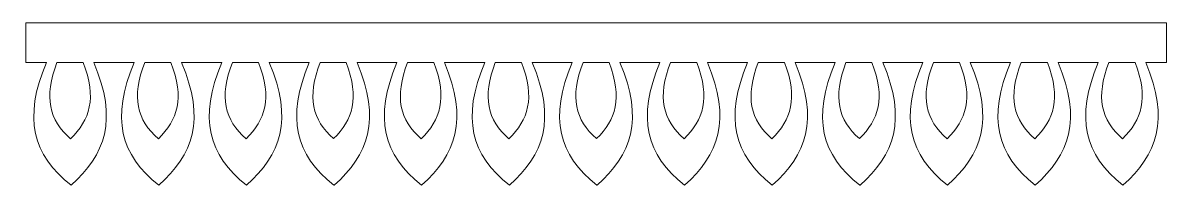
# Model space of a CAD drawing. Header units: centimetres. Extents: x -13.7 to 13.8, y -2 to 1.9.
import ezdxf

# ---------------------------------------------------------------- set-up
doc = ezdxf.new("R2010")
doc.units = ezdxf.units.CM
doc.header["$MEASUREMENT"] = 0
doc.layers.add('Layer 1', color=7, linetype='Continuous')

msp = doc.modelspace()

# ---------------------------------------------------------------- linework, layer by layer
at = {"layer": 'Layer 1', "color": 25, "lineweight": 15}
for points, knots in [([(-13.61574, 1.86432), (-13.61574, 1.86432), (-13.61574, 0.91435), (-13.61574, 0.91435), (-13.61574, 0.91435), (-13.61574, 0.91435), (-13.12364, 0.91435), (-13.12364, 0.91435), (-13.12364, 0.91435), (-13.68517, -0.42146), (-13.44868, -1.30917), (-12.53174, -2.02654), (-12.53174, -2.02654), (-11.71283, -1.3029), (-11.40145, -0.46376), (-11.98387, 0.91435), (-11.98387, 0.91435), (-11.98387, 0.91435), (-11.01923, 0.91435), (-11.01923, 0.91435), (-11.01923, 0.91435), (-11.58088, -0.42158), (-11.34432, -1.30914), (-10.42733, -2.02654), (-10.42733, -2.02654), (-9.60842, -1.3029), (-9.29704, -0.46376), (-9.87946, 0.91435), (-9.87946, 0.91435), (-9.87946, 0.91435), (-8.91482, 0.91435), (-8.91482, 0.91435), (-8.91482, 0.91435), (-9.47647, -0.42158), (-9.23991, -1.30914), (-8.32292, -2.02654), (-8.32292, -2.02654), (-7.50401, -1.3029), (-7.19263, -0.46376), (-7.77505, 0.91435), (-7.77505, 0.91435), (-7.77505, 0.91435), (-7.30936, 0.91435), (-7.30936, 0.91435), (-7.30936, 0.91435), (-7.30936, 0.91435), (-6.81726, 0.91435), (-6.81726, 0.91435), (-6.81726, 0.91435), (-7.37879, -0.42146), (-7.1423, -1.30917), (-6.22536, -2.02654), (-6.22536, -2.02654), (-6.22432, -2.02562), (-6.22347, -2.02453), (-6.22242, -2.02361), (-6.22242, -2.02361), (-6.22112, -2.02463), (-6.21981, -2.02553), (-6.21851, -2.02654), (-6.21851, -2.02654), (-5.3996, -1.3029), (-5.08822, -0.46376), (-5.67064, 0.91435), (-5.67064, 0.91435), (-5.67064, 0.91435), (-5.17462, 0.91435), (-5.17462, 0.91435), (-5.17462, 0.91435), (-5.17462, 0.91435), (-4.71284, 0.91435), (-4.71284, 0.91435), (-4.71284, 0.91435), (-5.27449, -0.42158), (-5.03793, -1.30914), (-4.12094, -2.02654), (-4.12094, -2.02654), (-3.30203, -1.3029), (-2.99065, -0.46376), (-3.57307, 0.91435), (-3.57307, 0.91435), (-3.57307, 0.91435), (-2.60843, 0.91435), (-2.60843, 0.91435), (-2.60843, 0.91435), (-3.17008, -0.42158), (-2.93352, -1.30914), (-2.01653, -2.02654), (-2.01653, -2.02654), (-1.19762, -1.3029), (-0.88624, -0.46376), (-1.46866, 0.91435), (-1.46866, 0.91435), (-1.46866, 0.91435), (-1.00199, 0.91435), (-1.00199, 0.91435), (-1.00199, 0.91435), (-1.00199, 0.91435), (-0.50989, 0.91435), (-0.50989, 0.91435), (-0.50989, 0.91435), (-1.07142, -0.42146), (-0.83493, -1.30917), (0.08201, -2.02654), (0.08201, -2.02654), (0.08305, -2.02562), (0.0839, -2.02453), (0.08494, -2.02361), (0.08494, -2.02361), (0.08604, -2.02447), (0.08678, -2.02569), (0.08787, -2.02654), (0.08787, -2.02654), (0.90678, -1.3029), (1.21816, -0.46376), (0.63574, 0.91435), (0.63574, 0.91435), (0.63574, 0.91435), (1.13176, 0.91435), (1.13176, 0.91435), (1.13176, 0.91435), (1.13176, 0.91435), (1.59451, 0.91435), (1.59451, 0.91435), (1.59451, 0.91435), (1.03286, -0.42158), (1.26942, -1.30914), (2.18641, -2.02654), (2.18641, -2.02654), (3.00532, -1.3029), (3.3167, -0.46376), (2.73428, 0.91435), (2.73428, 0.91435), (2.73428, 0.91435), (3.69892, 0.91435), (3.69892, 0.91435), (3.69892, 0.91435), (3.13727, -0.42158), (3.37383, -1.30914), (4.29082, -2.02654), (4.29082, -2.02654), (5.10973, -1.3029), (5.42111, -0.46376), (4.83869, 0.91435), (4.83869, 0.91435), (4.83869, 0.91435), (5.30438, 0.91435), (5.30438, 0.91435), (5.30438, 0.91435), (5.30438, 0.91435), (5.79648, 0.91435), (5.79648, 0.91435), (5.79648, 0.91435), (5.23495, -0.42146), (5.47144, -1.30917), (6.38838, -2.02654), (6.38838, -2.02654), (6.38942, -2.02562), (6.39027, -2.02453), (6.39131, -2.02361), (6.39131, -2.02361), (6.39261, -2.02463), (6.39392, -2.02553), (6.39522, -2.02654), (6.39522, -2.02654), (7.21413, -1.3029), (7.52551, -0.46376), (6.94309, 0.91435), (6.94309, 0.91435), (6.94309, 0.91435), (7.43911, 0.91435), (7.43911, 0.91435), (7.43911, 0.91435), (7.43911, 0.91435), (7.90089, 0.91435), (7.90089, 0.91435), (7.90089, 0.91435), (7.33924, -0.42158), (7.5758, -1.30914), (8.49279, -2.02654), (8.49279, -2.02654), (9.3117, -1.3029), (9.62308, -0.46376), (9.04066, 0.91435), (9.04066, 0.91435), (9.04066, 0.91435), (10.0053, 0.91435), (10.0053, 0.91435), (10.0053, 0.91435), (9.44365, -0.42158), (9.68021, -1.30914), (10.5972, -2.02654), (10.5972, -2.02654), (11.41611, -1.3029), (11.72749, -0.46376), (11.14507, 0.91435), (11.14507, 0.91435), (11.14507, 0.91435), (12.10971, 0.91435), (12.10971, 0.91435), (12.10971, 0.91435), (11.54806, -0.42158), (11.78462, -1.30914), (12.70161, -2.02654), (12.70161, -2.02654), (13.52052, -1.3029), (13.8319, -0.46376), (13.24948, 0.91435), (13.24948, 0.91435), (13.24948, 0.91435), (13.7455, 0.91435), (13.7455, 0.91435), (13.7455, 0.91435), (13.7455, 0.91435), (13.7455, 1.86432), (13.7455, 1.86432), (13.7455, 1.86432), (13.7455, 1.86432), (7.43913, 1.86432), (7.43913, 1.86432), (7.43913, 1.86432), (7.43913, 1.86432), (5.30439, 1.86432), (5.30439, 1.86432), (5.30439, 1.86432), (5.30439, 1.86432), (1.13177, 1.86432), (1.13177, 1.86432), (1.13177, 1.86432), (1.13177, 1.86432), (-1.00199, 1.86432), (-1.00199, 1.86432), (-1.00199, 1.86432), (-1.00199, 1.86432), (-5.17461, 1.86432), (-5.17461, 1.86432), (-5.17461, 1.86432), (-5.17461, 1.86432), (-7.30935, 1.86432), (-7.30935, 1.86432), (-7.30935, 1.86432), (-7.30935, 1.86432), (-13.61572, 1.86432), (-13.61572, 1.86432), (-13.61572, 1.86432), (-13.61572, 1.86432), (-13.61574, 1.86432), (-13.61574, 1.86432)], [0, 0, 0, 0, 0.01587302, 0.01587302, 0.01587302, 0.01587302, 0.03174603, 0.03174603, 0.03174603, 0.03174603, 0.04761905, 0.04761905, 0.04761905, 0.04761905, 0.06349206, 0.06349206, 0.06349206, 0.06349206, 0.07936508, 0.07936508, 0.07936508, 0.07936508, 0.0952381, 0.0952381, 0.0952381, 0.0952381, 0.11111111, 0.11111111, 0.11111111, 0.11111111, 0.12698413, 0.12698413, 0.12698413, 0.12698413, 0.14285714, 0.14285714, 0.14285714, 0.14285714, 0.15873016, 0.15873016, 0.15873016, 0.15873016, 0.17460317, 0.17460317, 0.17460317, 0.17460317, 0.19047619, 0.19047619, 0.19047619, 0.19047619, 0.20634921, 0.20634921, 0.20634921, 0.20634921, 0.22222222, 0.22222222, 0.22222222, 0.22222222, 0.23809524, 0.23809524, 0.23809524, 0.23809524, 0.25396825, 0.25396825, 0.25396825, 0.25396825, 0.26984127, 0.26984127, 0.26984127, 0.26984127, 0.28571429, 0.28571429, 0.28571429, 0.28571429, 0.3015873, 0.3015873, 0.3015873, 0.3015873, 0.31746032, 0.31746032, 0.31746032, 0.31746032, 0.33333333, 0.33333333, 0.33333333, 0.33333333, 0.34920635, 0.34920635, 0.34920635, 0.34920635, 0.36507937, 0.36507937, 0.36507937, 0.36507937, 0.38095238, 0.38095238, 0.38095238, 0.38095238, 0.3968254, 0.3968254, 0.3968254, 0.3968254, 0.41269841, 0.41269841, 0.41269841, 0.41269841, 0.42857143, 0.42857143, 0.42857143, 0.42857143, 0.44444444, 0.44444444, 0.44444444, 0.44444444, 0.46031746, 0.46031746, 0.46031746, 0.46031746, 0.47619048, 0.47619048, 0.47619048, 0.47619048, 0.49206349, 0.49206349, 0.49206349, 0.49206349, 0.50793651, 0.50793651, 0.50793651, 0.50793651, 0.52380952, 0.52380952, 0.52380952, 0.52380952, 0.53968254, 0.53968254, 0.53968254, 0.53968254, 0.55555556, 0.55555556, 0.55555556, 0.55555556, 0.57142857, 0.57142857, 0.57142857, 0.57142857, 0.58730159, 0.58730159, 0.58730159, 0.58730159, 0.6031746, 0.6031746, 0.6031746, 0.6031746, 0.61904762, 0.61904762, 0.61904762, 0.61904762, 0.63492063, 0.63492063, 0.63492063, 0.63492063, 0.65079365, 0.65079365, 0.65079365, 0.65079365, 0.66666667, 0.66666667, 0.66666667, 0.66666667, 0.68253968, 0.68253968, 0.68253968, 0.68253968, 0.6984127, 0.6984127, 0.6984127, 0.6984127, 0.71428571, 0.71428571, 0.71428571, 0.71428571, 0.73015873, 0.73015873, 0.73015873, 0.73015873, 0.74603175, 0.74603175, 0.74603175, 0.74603175, 0.76190476, 0.76190476, 0.76190476, 0.76190476, 0.77777778, 0.77777778, 0.77777778, 0.77777778, 0.79365079, 0.79365079, 0.79365079, 0.79365079, 0.80952381, 0.80952381, 0.80952381, 0.80952381, 0.82539683, 0.82539683, 0.82539683, 0.82539683, 0.84126984, 0.84126984, 0.84126984, 0.84126984, 0.85714286, 0.85714286, 0.85714286, 0.85714286, 0.87301587, 0.87301587, 0.87301587, 0.87301587, 0.88888889, 0.88888889, 0.88888889, 0.88888889, 0.9047619, 0.9047619, 0.9047619, 0.9047619, 0.92063492, 0.92063492, 0.92063492, 0.92063492, 0.93650794, 0.93650794, 0.93650794, 0.93650794, 0.95238095, 0.95238095, 0.95238095, 0.95238095, 0.96825397, 0.96825397, 0.96825397, 0.96825397, 1, 1, 1, 1]), ([(-12.86926, 0.91435), (-12.86926, 0.91435), (-12.24019, 0.91435), (-12.24019, 0.91435), (-12.24019, 0.91435), (-11.90743, 0.05625), (-12.08038, -0.46426), (-12.54152, -0.91319), (-12.54152, -0.91319), (-13.05798, -0.46805), (-13.18998, 0.0827), (-12.86926, 0.91435)], [0, 0, 0, 0, 0.25, 0.25, 0.25, 0.25, 0.5, 0.5, 0.5, 0.5, 1, 1, 1, 1]), ([(-10.76486, 0.91435), (-10.76486, 0.91435), (-10.13579, 0.91435), (-10.13579, 0.91435), (-10.13579, 0.91435), (-9.80303, 0.05625), (-9.97598, -0.46426), (-10.43712, -0.91319), (-10.43712, -0.91319), (-10.95358, -0.46805), (-11.08558, 0.0827), (-10.76486, 0.91435)], [0, 0, 0, 0, 0.25, 0.25, 0.25, 0.25, 0.5, 0.5, 0.5, 0.5, 1, 1, 1, 1]), ([(-8.66045, 0.91435), (-8.66045, 0.91435), (-8.03138, 0.91435), (-8.03138, 0.91435), (-8.03138, 0.91435), (-7.69862, 0.05625), (-7.87157, -0.46426), (-8.33271, -0.91319), (-8.33271, -0.91319), (-8.84917, -0.46805), (-8.98117, 0.0827), (-8.66045, 0.91435)], [0, 0, 0, 0, 0.25, 0.25, 0.25, 0.25, 0.5, 0.5, 0.5, 0.5, 1, 1, 1, 1]), ([(-6.55604, 0.91435), (-6.55604, 0.91435), (-5.93382, 0.91435), (-5.93382, 0.91435), (-5.93382, 0.91435), (-5.60179, 0.05812), (-5.77334, -0.46199), (-6.23221, -0.91025), (-6.23221, -0.91025), (-6.74557, -0.46568), (-6.87598, 0.08471), (-6.55604, 0.91435)], [0, 0, 0, 0, 0.25, 0.25, 0.25, 0.25, 0.5, 0.5, 0.5, 0.5, 1, 1, 1, 1]), ([(-4.45848, 0.91435), (-4.45848, 0.91435), (-3.82941, 0.91435), (-3.82941, 0.91435), (-3.82941, 0.91435), (-3.49665, 0.05625), (-3.6696, -0.46426), (-4.13074, -0.91319), (-4.13074, -0.91319), (-4.6472, -0.46805), (-4.7792, 0.0827), (-4.45848, 0.91435)], [0, 0, 0, 0, 0.25, 0.25, 0.25, 0.25, 0.5, 0.5, 0.5, 0.5, 1, 1, 1, 1]), ([(-2.35408, 0.91435), (-2.35408, 0.91435), (-1.72501, 0.91435), (-1.72501, 0.91435), (-1.72501, 0.91435), (-1.39225, 0.05625), (-1.5652, -0.46426), (-2.02634, -0.91319), (-2.02634, -0.91319), (-2.5428, -0.46805), (-2.6748, 0.0827), (-2.35408, 0.91435)], [0, 0, 0, 0, 0.25, 0.25, 0.25, 0.25, 0.5, 0.5, 0.5, 0.5, 1, 1, 1, 1]), ([(-0.24967, 0.91435), (-0.24967, 0.91435), (0.37353, 0.91435), (0.37353, 0.91435), (0.37353, 0.91435), (0.70556, 0.05812), (0.53401, -0.46199), (0.07514, -0.91025), (0.07514, -0.91025), (-0.43868, -0.46559), (-0.56972, 0.08441), (-0.24967, 0.91435)], [0, 0, 0, 0, 0.25, 0.25, 0.25, 0.25, 0.5, 0.5, 0.5, 0.5, 1, 1, 1, 1]), ([(1.84887, 0.91435), (1.84887, 0.91435), (2.47794, 0.91435), (2.47794, 0.91435), (2.47794, 0.91435), (2.8107, 0.05625), (2.63775, -0.46426), (2.17661, -0.91319), (2.17661, -0.91319), (1.66015, -0.46805), (1.52815, 0.0827), (1.84887, 0.91435)], [0, 0, 0, 0, 0.25, 0.25, 0.25, 0.25, 0.5, 0.5, 0.5, 0.5, 1, 1, 1, 1]), ([(3.95328, 0.91435), (3.95328, 0.91435), (4.58235, 0.91435), (4.58235, 0.91435), (4.58235, 0.91435), (4.91511, 0.05625), (4.74216, -0.46426), (4.28102, -0.91319), (4.28102, -0.91319), (3.76456, -0.46805), (3.63256, 0.0827), (3.95328, 0.91435)], [0, 0, 0, 0, 0.25, 0.25, 0.25, 0.25, 0.5, 0.5, 0.5, 0.5, 1, 1, 1, 1]), ([(6.05768, 0.91435), (6.05768, 0.91435), (6.6799, 0.91435), (6.6799, 0.91435), (6.6799, 0.91435), (7.01193, 0.05812), (6.84038, -0.46199), (6.38151, -0.91025), (6.38151, -0.91025), (5.86815, -0.46568), (5.73774, 0.08471), (6.05768, 0.91435)], [0, 0, 0, 0, 0.25, 0.25, 0.25, 0.25, 0.5, 0.5, 0.5, 0.5, 1, 1, 1, 1]), ([(8.15524, 0.91435), (8.15524, 0.91435), (8.78431, 0.91435), (8.78431, 0.91435), (8.78431, 0.91435), (9.11707, 0.05625), (8.94412, -0.46426), (8.48298, -0.91319), (8.48298, -0.91319), (7.96652, -0.46805), (7.83452, 0.0827), (8.15524, 0.91435)], [0, 0, 0, 0, 0.25, 0.25, 0.25, 0.25, 0.5, 0.5, 0.5, 0.5, 1, 1, 1, 1]), ([(10.25965, 0.91435), (10.25965, 0.91435), (10.88872, 0.91435), (10.88872, 0.91435), (10.88872, 0.91435), (11.22148, 0.05625), (11.04853, -0.46426), (10.58739, -0.91319), (10.58739, -0.91319), (10.07093, -0.46805), (9.93893, 0.0827), (10.25965, 0.91435)], [0, 0, 0, 0, 0.25, 0.25, 0.25, 0.25, 0.5, 0.5, 0.5, 0.5, 1, 1, 1, 1]), ([(12.36406, 0.91435), (12.36406, 0.91435), (12.99313, 0.91435), (12.99313, 0.91435), (12.99313, 0.91435), (13.32589, 0.05625), (13.15294, -0.46426), (12.6918, -0.91319), (12.6918, -0.91319), (12.17534, -0.46805), (12.04334, 0.0827), (12.36406, 0.91435)], [0, 0, 0, 0, 0.25, 0.25, 0.25, 0.25, 0.5, 0.5, 0.5, 0.5, 1, 1, 1, 1])]:
    msp.add_open_spline(points, degree=3, knots=knots, dxfattribs=at)

doc.saveas('drawing.dxf')
